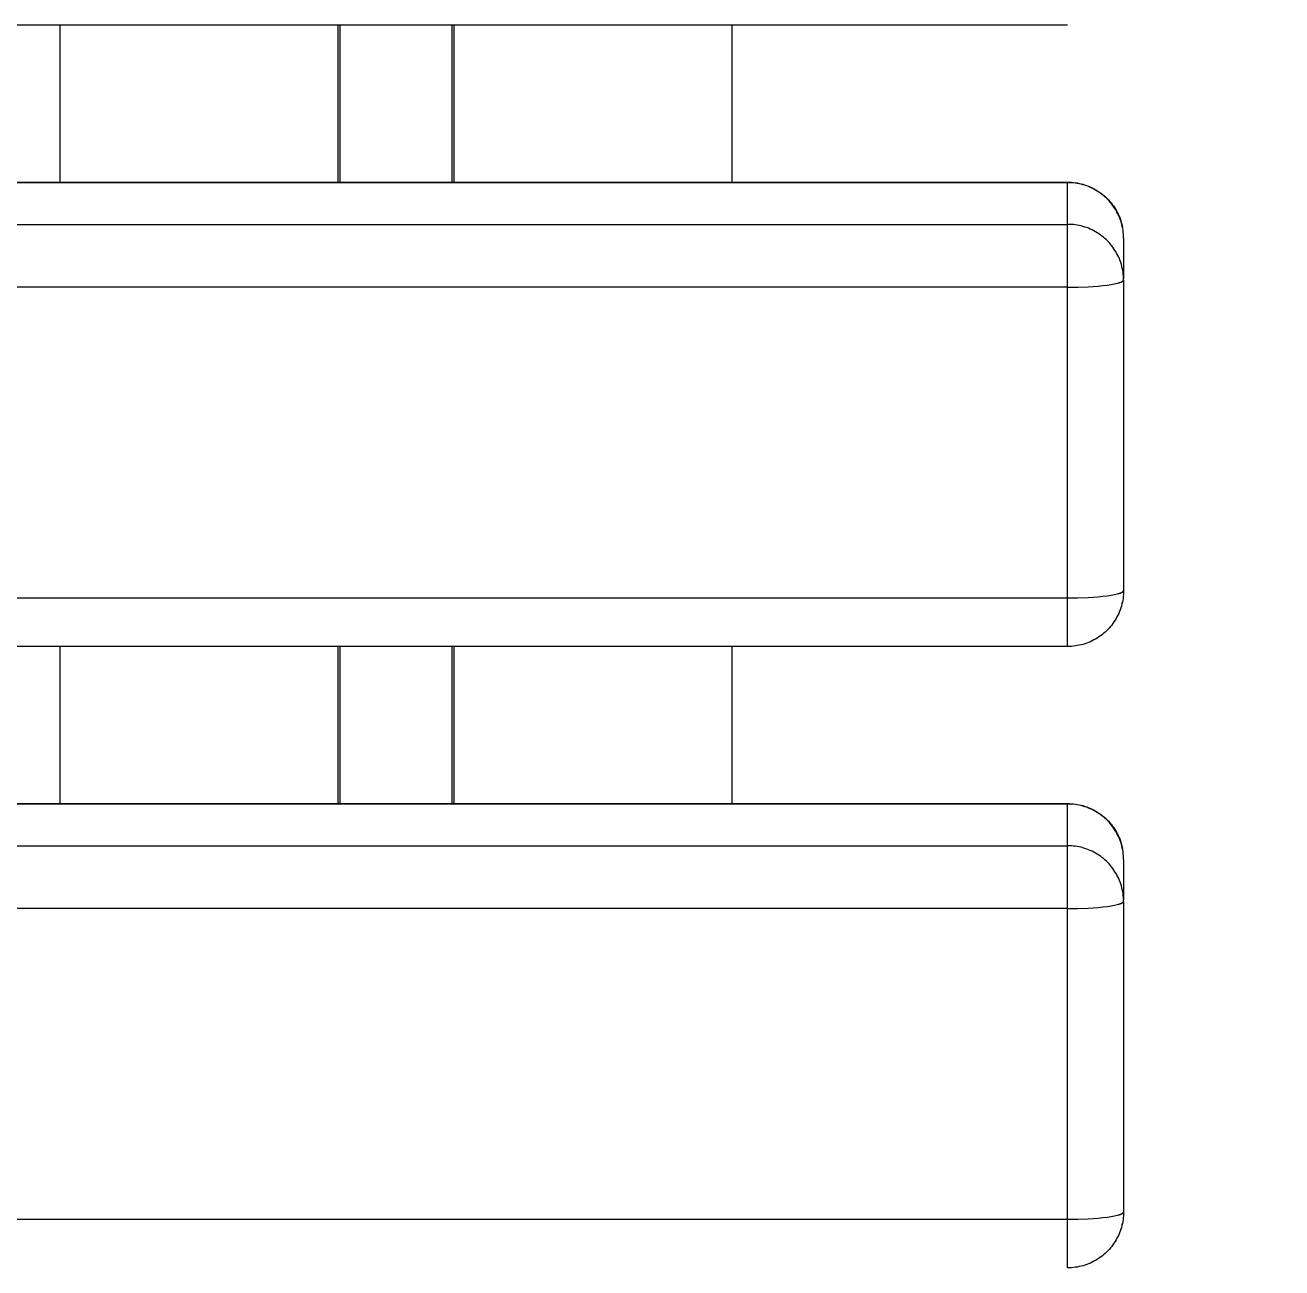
# Model space of a CAD drawing. Header units: inches. Extents: x -16 to 183, y -17 to 123.
# Drawn here: x 59.319 to 63.739, y 108.595 to 112.965 of the extents above; entities that cross this region are included whole.
import ezdxf

# ---------------------------------------------------------------- set-up
doc = ezdxf.new("R2010")
doc.units = ezdxf.units.IN
doc.layers.add('ZANO_R', color=7, linetype='Continuous', lineweight=0)
doc.layers.add('ZANO_W', color=1, linetype='Continuous', lineweight=0)
doc.styles.get("Standard").update_dxf_attribs({"font": 'arial.ttf'})
doc.dimstyles.new('amerykanie', dxfattribs={"dimtxt": 50, "dimasz": 50, "dimexe": 0.5, "dimexo": 0.5, "dimgap": 1, "dimtad": 1, "dimdec": 0, "dimzin": 0, "dimlunit": 5, "dimtxsty": 'Standard', "dimcen": 0.09, "dimclrd": 1, "dimclre": 1, "dimclrt": 1, "dimazin": 0, "dimtfac": 1, "dimtdec": 0, "dimtmove": 0, "dimatfit": 3, "dimfxl": 1, "dimtzin": 0, "dimarcsym": 1})

# ---------------------------------------------------------------- blocks, each defined once
blk = doc.blocks.new('*D373')
at = {"layer": 'ZANO_W', "color": 1, "lineweight": -2}
blk.add_line((174.3979, 108.1682), (174.5922, 109.6169), dxfattribs=at)
blk.add_arc((173.9769, 105.0308), 4.1273, 13.9165, 68.4416, dxfattribs=at)
at = {"layer": 'ZANO_W', "color": 1}
for points in [[(175.5355, 109.0306), (175.4515, 108.708), (174.5258, 109.1214)], [(177.8176, 106.0032), (178.1485, 106.0436), (178.1042, 105.0308)]]:
    blk.add_solid(points, dxfattribs=at)
at = {"layer": 'ZANO_W', "color": 1, "insert": (178.5982, 109.9651), "char_height": 1.625, "attachment_point": 5}
blk.add_mtext("82%%d21'", dxfattribs=at)

msp = doc.modelspace()

# ---------------------------------------------------------------- linework, layer by layer
at = {"layer": 'ZANO_R'}
for p, q in [((62.98564, 112.96481), (-7.48676, 112.96481)), ((59.44234, 112.41253), (59.44234, 112.96481)), ((60.41872, 112.96481), (60.41872, 112.41253)), ((60.42659, 112.41253), (60.42659, 112.96481)), ((60.82029, 112.41253), (60.82029, 112.96481)), ((60.82816, 112.41253), (60.82816, 112.96481)), ((61.80454, 112.96481), (61.80454, 112.41253)), ((-7.48676, 112.41253), (62.98564, 112.41253)), ((62.98564, 112.41078), (-7.48676, 112.41078)), ((62.98564, 112.41253), (62.99236, 112.41241)), ((62.98564, 112.41078), (62.98564, 112.41249)), ((62.99248, 112.41069), (62.98564, 112.41078)), ((62.98564, 112.26419), (62.98564, 112.41078)), ((62.99236, 112.41241), (62.99908, 112.41207)), ((62.99932, 112.41036), (62.99248, 112.41069)), ((62.99908, 112.41207), (63.00577, 112.4115)), ((63.00613, 112.4098), (62.99932, 112.41036)), ((63.00577, 112.4115), (63.01245, 112.4107)), ((63.01293, 112.409), (63.00613, 112.4098)), ((63.01245, 112.4107), (63.01909, 112.40967)), ((63.01969, 112.40796), (63.01293, 112.409)), ((63.01909, 112.40967), (63.02569, 112.40841)), ((63.02641, 112.40668), (63.01969, 112.40796)), ((63.02569, 112.40841), (63.03225, 112.40693)), ((63.03308, 112.40517), (63.02641, 112.40668)), ((63.03225, 112.40693), (63.03875, 112.40523)), ((63.03969, 112.40343), (63.03308, 112.40517)), ((63.03875, 112.40523), (63.04519, 112.40331)), ((63.04625, 112.40146), (63.03969, 112.40343)), ((63.04519, 112.40331), (63.05156, 112.40116)), ((63.05272, 112.39926), (63.04625, 112.40146)), ((63.05156, 112.40116), (63.05786, 112.39881)), ((63.05912, 112.39684), (63.05272, 112.39926)), ((63.05786, 112.39881), (63.06407, 112.39623)), ((63.06543, 112.39419), (63.05912, 112.39684)), ((63.06407, 112.39623), (63.07019, 112.39345)), ((63.07164, 112.39133), (63.06543, 112.39419)), ((63.07019, 112.39345), (63.07621, 112.39046)), ((63.07775, 112.38825), (63.07164, 112.39133)), ((63.07621, 112.39046), (63.08212, 112.38727)), ((63.08375, 112.38496), (63.07775, 112.38825)), ((63.08212, 112.38727), (63.08792, 112.38387)), ((63.08963, 112.38146), (63.08375, 112.38496)), ((63.08792, 112.38387), (63.09361, 112.38028)), ((63.09538, 112.37776), (63.08963, 112.38146)), ((63.09361, 112.38028), (63.09916, 112.3765)), ((63.101, 112.37387), (63.09538, 112.37776)), ((63.09916, 112.3765), (63.10459, 112.37253)), ((63.10648, 112.36977), (63.101, 112.37387)), ((63.10459, 112.37253), (63.10987, 112.36838)), ((63.11182, 112.36549), (63.10648, 112.36977)), ((63.10987, 112.36838), (63.11501, 112.36405)), ((63.117, 112.36103), (63.11182, 112.36549)), ((63.11501, 112.36405), (63.12, 112.35955)), ((63.12202, 112.35638), (63.117, 112.36103)), ((63.12, 112.35955), (63.12484, 112.35487)), ((63.12688, 112.35157), (63.12202, 112.35638)), ((63.12484, 112.35487), (63.12951, 112.35004)), ((63.13157, 112.34659), (63.12688, 112.35157)), ((63.12951, 112.35004), (63.13401, 112.34505)), ((63.13608, 112.34144), (63.13157, 112.34659)), ((63.13401, 112.34505), (63.13834, 112.33991)), ((63.14041, 112.33615), (63.13608, 112.34144)), ((63.13834, 112.33991), (63.14249, 112.33462)), ((63.14455, 112.3307), (63.14041, 112.33615)), ((63.14249, 112.33462), (63.14646, 112.3292)), ((63.1485, 112.32512), (63.14455, 112.3307)), ((63.14646, 112.3292), (63.15024, 112.32364)), ((63.15225, 112.3194), (63.1485, 112.32512)), ((63.15024, 112.32364), (63.15383, 112.31796)), ((63.1558, 112.31355), (63.15225, 112.3194)), ((63.15383, 112.31796), (63.15723, 112.31216)), ((63.15914, 112.30758), (63.1558, 112.31355)), ((63.15723, 112.31216), (63.16042, 112.30624)), ((63.16227, 112.3015), (63.15914, 112.30758)), ((63.16042, 112.30624), (63.16341, 112.30022)), ((63.16519, 112.29531), (63.16227, 112.3015)), ((63.16341, 112.30022), (63.1662, 112.29411)), ((63.16789, 112.28903), (63.16519, 112.29531)), ((63.1662, 112.29411), (63.16877, 112.2879)), ((63.17037, 112.28265), (63.16789, 112.28903)), ((63.16877, 112.2879), (63.17113, 112.2816)), ((-7.48676, 112.26419), (62.98564, 112.26419)), ((62.99248, 112.2641), (62.98564, 112.26419)), ((62.98564, 112.04291), (62.98564, 112.26419)), ((62.99932, 112.26377), (62.99248, 112.2641)), ((63.00613, 112.2632), (62.99932, 112.26377)), ((63.01293, 112.2624), (63.00613, 112.2632)), ((63.01969, 112.26136), (63.01293, 112.2624)), ((63.02641, 112.26009), (63.01969, 112.26136)), ((63.03308, 112.25858), (63.02641, 112.26009)), ((63.03969, 112.25684), (63.03308, 112.25858)), ((63.04625, 112.25486), (63.03969, 112.25684)), ((63.05272, 112.25267), (63.04625, 112.25486)), ((63.05912, 112.25024), (63.05272, 112.25267)), ((63.06543, 112.2476), (63.05912, 112.25024)), ((63.07164, 112.24474), (63.06543, 112.2476)), ((63.07775, 112.24166), (63.07164, 112.24474)), ((63.17263, 112.2762), (63.17037, 112.28265)), ((63.17113, 112.2816), (63.17327, 112.27523)), ((63.17466, 112.26966), (63.17263, 112.2762)), ((63.17327, 112.27523), (63.17519, 112.26879)), ((63.17646, 112.26306), (63.17466, 112.26966)), ((63.17519, 112.26879), (63.1769, 112.26229)), ((63.17803, 112.25641), (63.17646, 112.26306)), ((63.1769, 112.26229), (63.17838, 112.25573)), ((63.17936, 112.2497), (63.17803, 112.25641)), ((63.18046, 112.24295), (63.17936, 112.2497)), ((63.18133, 112.23616), (63.18046, 112.24295)), ((63.08375, 112.23837), (63.07775, 112.24166)), ((63.08963, 112.23487), (63.08375, 112.23837)), ((63.09538, 112.23117), (63.08963, 112.23487)), ((63.101, 112.22727), (63.09538, 112.23117)), ((63.10648, 112.22318), (63.101, 112.22727)), ((63.11182, 112.2189), (63.10648, 112.22318)), ((63.117, 112.21443), (63.11182, 112.2189)), ((63.12202, 112.20979), (63.117, 112.21443)), ((63.12688, 112.20498), (63.12202, 112.20979)), ((63.13157, 112.19999), (63.12688, 112.20498)), ((63.13608, 112.19485), (63.13157, 112.19999)), ((63.18195, 112.22935), (63.18133, 112.23616)), ((63.18234, 112.22252), (63.18195, 112.22935)), ((63.18249, 112.21568), (63.18234, 112.22252)), ((63.18249, 112.21568), (63.18249, 112.07342)), ((63.14041, 112.18955), (63.13608, 112.19485)), ((63.14455, 112.18411), (63.14041, 112.18955)), ((63.1485, 112.17852), (63.14455, 112.18411)), ((63.15225, 112.1728), (63.1485, 112.17852)), ((63.1558, 112.16696), (63.15225, 112.1728)), ((63.15914, 112.16099), (63.1558, 112.16696)), ((63.16227, 112.15491), (63.15914, 112.16099)), ((63.16519, 112.14872), (63.16227, 112.15491)), ((63.16789, 112.14244), (63.16519, 112.14872)), ((63.17037, 112.13606), (63.16789, 112.14244)), ((63.17263, 112.1296), (63.17037, 112.13606)), ((63.17466, 112.12307), (63.17263, 112.1296)), ((63.17646, 112.11647), (63.17466, 112.12307)), ((63.17803, 112.10981), (63.17646, 112.11647)), ((63.17936, 112.1031), (63.17803, 112.10981)), ((63.18046, 112.09635), (63.17936, 112.1031)), ((63.18133, 112.08957), (63.18046, 112.09635)), ((63.18051, 112.06538), (63.18067, 112.06553)), ((63.18067, 112.06553), (63.18082, 112.06568)), ((63.18082, 112.06568), (63.18097, 112.06583)), ((63.18097, 112.06583), (63.18111, 112.06598)), ((63.18111, 112.06598), (63.18124, 112.06613)), ((63.18124, 112.06613), (63.18136, 112.06628)), ((63.18195, 112.08275), (63.18133, 112.08957)), ((63.18136, 112.06628), (63.18148, 112.06643)), ((63.18148, 112.06643), (63.18159, 112.06658)), ((63.18159, 112.06658), (63.1817, 112.06673)), ((63.1817, 112.06673), (63.18179, 112.06688)), ((63.18179, 112.06688), (63.18189, 112.06703)), ((63.18189, 112.06703), (63.18197, 112.06718)), ((63.18234, 112.07592), (63.18195, 112.08275)), ((63.18197, 112.06718), (63.18205, 112.06733)), ((63.18205, 112.06733), (63.18212, 112.06748)), ((63.18212, 112.06748), (63.18219, 112.06762)), ((63.18219, 112.06762), (63.18224, 112.06777)), ((63.18224, 112.06777), (63.1823, 112.06792)), ((63.1823, 112.06792), (63.18234, 112.06807)), ((63.18249, 112.06909), (63.18234, 112.07592)), ((63.18234, 112.06807), (63.18238, 112.06821)), ((63.18238, 112.06821), (63.18242, 112.06836)), ((63.18242, 112.06836), (63.18244, 112.0685)), ((63.18244, 112.0685), (63.18247, 112.06865)), ((63.18247, 112.06865), (63.18248, 112.0688)), ((63.18248, 112.0688), (63.18249, 112.06894)), ((63.18249, 112.06894), (63.18249, 112.06909)), ((63.18249, 112.0685), (63.18249, 110.97651)), ((62.98564, 112.04291), (-7.48676, 112.04291)), ((62.98564, 112.04291), (63.02146, 112.04334)), ((62.98564, 110.95034), (62.98564, 112.04291)), ((63.02146, 112.04334), (63.0581, 112.04475)), ((63.0581, 112.04475), (63.09336, 112.04717)), ((63.09336, 112.04717), (63.10972, 112.04876)), ((63.10972, 112.04876), (63.12484, 112.05058)), ((63.12484, 112.05058), (63.13847, 112.05259)), ((63.13847, 112.05259), (63.14466, 112.05366)), ((63.14466, 112.05366), (63.15041, 112.05476)), ((63.15041, 112.05476), (63.15569, 112.0559)), ((63.15569, 112.0559), (63.1605, 112.05706)), ((63.1605, 112.05706), (63.16483, 112.05825)), ((63.16483, 112.05825), (63.16681, 112.05885)), ((63.16681, 112.05885), (63.16867, 112.05945)), ((63.16867, 112.05945), (63.17041, 112.06006)), ((63.17041, 112.06006), (63.17203, 112.06066)), ((63.17203, 112.06066), (63.17352, 112.06127)), ((63.17352, 112.06127), (63.17489, 112.06188)), ((63.17489, 112.06188), (63.17554, 112.06219)), ((63.17554, 112.06219), (63.17615, 112.06249)), ((63.17615, 112.06249), (63.17673, 112.0628)), ((63.17673, 112.0628), (63.17728, 112.0631)), ((63.17728, 112.0631), (63.17781, 112.06341)), ((63.17781, 112.06341), (63.1783, 112.06371)), ((63.1783, 112.06371), (63.17877, 112.06402)), ((63.17877, 112.06402), (63.17921, 112.06432)), ((63.17921, 112.06432), (63.17962, 112.06463)), ((63.17962, 112.06463), (63.17981, 112.06478)), ((63.17981, 112.06478), (63.18, 112.06493)), ((63.18, 112.06493), (63.18018, 112.06508)), ((63.18018, 112.06508), (63.18035, 112.06523)), ((63.18035, 112.06523), (63.18051, 112.06538)), ((63.13847, 110.96001), (63.14466, 110.96108)), ((63.14466, 110.96108), (63.15041, 110.96219)), ((63.15041, 110.96219), (63.15569, 110.96333)), ((63.15569, 110.96333), (63.1605, 110.96449)), ((63.1605, 110.96449), (63.16483, 110.96568)), ((63.16483, 110.96568), (63.16681, 110.96628)), ((63.16681, 110.96628), (63.16867, 110.96688)), ((63.16867, 110.96688), (63.17041, 110.96748)), ((63.17041, 110.96748), (63.17203, 110.96809)), ((63.17203, 110.96809), (63.17352, 110.9687)), ((63.17352, 110.9687), (63.17489, 110.96931)), ((63.17489, 110.96931), (63.17554, 110.96962)), ((63.17554, 110.96962), (63.17615, 110.96992)), ((63.17615, 110.96992), (63.17673, 110.97023)), ((63.17673, 110.97023), (63.17728, 110.97053)), ((63.17728, 110.97053), (63.17781, 110.97084)), ((63.17781, 110.97084), (63.1783, 110.97114)), ((63.1783, 110.97114), (63.17877, 110.97145)), ((63.17877, 110.97145), (63.17921, 110.97175)), ((63.17921, 110.97175), (63.17962, 110.97205)), ((63.17962, 110.97205), (63.17981, 110.97221)), ((63.17981, 110.97221), (63.18, 110.97236)), ((63.18, 110.97236), (63.18018, 110.97251)), ((63.18018, 110.97251), (63.18035, 110.97266)), ((63.18035, 110.97266), (63.18051, 110.97281)), ((63.18051, 110.97281), (63.18067, 110.97296)), ((63.18067, 110.97296), (63.18082, 110.97311)), ((63.18082, 110.97311), (63.18097, 110.97326)), ((63.18097, 110.97326), (63.18111, 110.97341)), ((63.18111, 110.97341), (63.18124, 110.97356)), ((63.18124, 110.97356), (63.18136, 110.97371)), ((63.18136, 110.97371), (63.18148, 110.97386)), ((63.18197, 110.96223), (63.18136, 110.9554)), ((63.18148, 110.97386), (63.18159, 110.97401)), ((63.18159, 110.97401), (63.1817, 110.97416)), ((63.1817, 110.97416), (63.18179, 110.97431)), ((63.18179, 110.97431), (63.18189, 110.97446)), ((63.18189, 110.97446), (63.18197, 110.97461)), ((63.18197, 110.97461), (63.18205, 110.97476)), ((63.18235, 110.96908), (63.18197, 110.96223)), ((63.18205, 110.97476), (63.18212, 110.9749)), ((63.18212, 110.9749), (63.18219, 110.97505)), ((63.18219, 110.97505), (63.18224, 110.9752)), ((63.18224, 110.9752), (63.1823, 110.97535)), ((63.1823, 110.97535), (63.18234, 110.97549)), ((63.18234, 110.97549), (63.18238, 110.97564)), ((63.18249, 110.97593), (63.18235, 110.96908)), ((63.18238, 110.97564), (63.18242, 110.97579)), ((63.18242, 110.97579), (63.18244, 110.97593)), ((63.18244, 110.97593), (63.18247, 110.97608)), ((63.18247, 110.97608), (63.18248, 110.97622)), ((63.18248, 110.97622), (63.18249, 110.97637)), ((63.18249, 110.97637), (63.18249, 110.97651)), ((-7.48676, 110.95034), (62.98564, 110.95034)), ((62.98564, 110.95034), (63.02146, 110.95077)), ((62.98564, 110.77978), (62.98564, 110.95034)), ((63.02146, 110.95077), (63.0581, 110.95217)), ((63.0581, 110.95217), (63.09336, 110.9546)), ((63.09336, 110.9546), (63.10972, 110.95619)), ((63.10972, 110.95619), (63.12484, 110.958)), ((63.12484, 110.958), (63.13847, 110.96001)), ((63.17474, 110.9218), (63.17271, 110.91524)), ((63.17653, 110.92842), (63.17474, 110.9218)), ((63.17809, 110.93509), (63.17653, 110.92842)), ((63.17728, 110.93193), (63.1783, 110.93648)), ((63.17941, 110.94182), (63.17809, 110.93509)), ((63.1805, 110.94859), (63.17941, 110.94182)), ((63.18136, 110.9554), (63.1805, 110.94859)), ((63.15238, 110.87188), (63.14864, 110.86614)), ((63.15593, 110.87775), (63.15238, 110.87188)), ((63.15926, 110.88375), (63.15593, 110.87775)), ((63.16239, 110.88985), (63.15926, 110.88375)), ((63.1653, 110.89606), (63.16239, 110.88985)), ((63.16799, 110.90237), (63.1653, 110.89606)), ((63.17047, 110.90876), (63.16799, 110.90237)), ((63.17271, 110.91524), (63.17047, 110.90876)), ((63.11716, 110.83005), (63.11198, 110.82555)), ((63.12218, 110.83472), (63.11716, 110.83005)), ((63.12704, 110.83956), (63.12218, 110.83472)), ((63.13172, 110.84457), (63.12704, 110.83956)), ((63.13623, 110.84973), (63.13172, 110.84457)), ((63.14056, 110.85506), (63.13623, 110.84973)), ((63.14469, 110.86053), (63.14056, 110.85506)), ((63.14864, 110.86614), (63.14469, 110.86053)), ((63.0265, 110.78395), (63.01976, 110.78264)), ((63.03318, 110.78549), (63.0265, 110.78395)), ((63.0398, 110.78726), (63.03318, 110.78549)), ((63.04636, 110.78926), (63.0398, 110.78726)), ((63.05285, 110.79149), (63.04636, 110.78926)), ((63.05925, 110.79395), (63.05285, 110.79149)), ((63.06557, 110.79662), (63.05925, 110.79395)), ((63.07179, 110.79951), (63.06557, 110.79662)), ((63.0779, 110.80262), (63.07179, 110.79951)), ((63.0839, 110.80594), (63.0779, 110.80262)), ((63.08978, 110.80947), (63.0839, 110.80594)), ((63.09554, 110.8132), (63.08978, 110.80947)), ((63.10116, 110.81712), (63.09554, 110.8132)), ((63.10664, 110.82124), (63.10116, 110.81712)), ((63.11198, 110.82555), (63.10664, 110.82124)), ((62.98564, 110.77966), (-7.48676, 110.77966)), ((59.44234, 110.22739), (59.44234, 110.77966)), ((60.41872, 110.77966), (60.41872, 110.22739)), ((60.42659, 110.22739), (60.42659, 110.77966)), ((60.82029, 110.22739), (60.82029, 110.77966)), ((60.82816, 110.22739), (60.82816, 110.77966)), ((61.80454, 110.77966), (61.80454, 110.22739)), ((62.9925, 110.77978), (62.98564, 110.77966)), ((62.98564, 110.77978), (62.98564, 110.77971)), ((62.99935, 110.78014), (62.9925, 110.77978)), ((63.00618, 110.78074), (62.99935, 110.78014)), ((63.01299, 110.78157), (63.00618, 110.78074)), ((63.01976, 110.78264), (63.01299, 110.78157)), ((-7.48676, 110.22739), (62.98564, 110.22739)), ((62.98564, 110.22564), (-7.48676, 110.22564)), ((62.98564, 110.22739), (62.99236, 110.22727)), ((62.98564, 110.22564), (62.98564, 110.22735)), ((62.99248, 110.22555), (62.98564, 110.22564)), ((62.98564, 110.07905), (62.98564, 110.22564)), ((62.99236, 110.22727), (62.99908, 110.22693)), ((62.99932, 110.22522), (62.99248, 110.22555)), ((62.99908, 110.22693), (63.00577, 110.22636)), ((63.00613, 110.22466), (62.99932, 110.22522)), ((63.00577, 110.22636), (63.01245, 110.22555)), ((63.01293, 110.22385), (63.00613, 110.22466)), ((63.01245, 110.22555), (63.01909, 110.22453)), ((63.01969, 110.22281), (63.01293, 110.22385)), ((63.01909, 110.22453), (63.02569, 110.22327)), ((63.02641, 110.22154), (63.01969, 110.22281)), ((63.02569, 110.22327), (63.03225, 110.22179)), ((63.03308, 110.22003), (63.02641, 110.22154)), ((63.03225, 110.22179), (63.03875, 110.22009)), ((63.03969, 110.21829), (63.03308, 110.22003)), ((63.03875, 110.22009), (63.04519, 110.21816)), ((63.04625, 110.21632), (63.03969, 110.21829)), ((63.04519, 110.21816), (63.05156, 110.21602)), ((63.05272, 110.21412), (63.04625, 110.21632)), ((63.05156, 110.21602), (63.05786, 110.21366)), ((63.05912, 110.2117), (63.05272, 110.21412)), ((63.05786, 110.21366), (63.06407, 110.21109)), ((63.06543, 110.20905), (63.05912, 110.2117)), ((63.06407, 110.21109), (63.07019, 110.20831)), ((63.07164, 110.20619), (63.06543, 110.20905)), ((63.07019, 110.20831), (63.07621, 110.20532)), ((63.07775, 110.20311), (63.07164, 110.20619)), ((63.07621, 110.20532), (63.08212, 110.20212)), ((63.08375, 110.19982), (63.07775, 110.20311)), ((63.08212, 110.20212), (63.08792, 110.19873)), ((63.08963, 110.19632), (63.08375, 110.19982)), ((63.08792, 110.19873), (63.09361, 110.19514)), ((63.09538, 110.19262), (63.08963, 110.19632)), ((63.09361, 110.19514), (63.09916, 110.19136)), ((63.101, 110.18872), (63.09538, 110.19262)), ((63.09916, 110.19136), (63.10459, 110.18739)), ((63.10648, 110.18463), (63.101, 110.18872)), ((63.10459, 110.18739), (63.10987, 110.18324)), ((63.11182, 110.18035), (63.10648, 110.18463)), ((63.10987, 110.18324), (63.11501, 110.17891)), ((63.117, 110.17589), (63.11182, 110.18035)), ((63.11501, 110.17891), (63.12, 110.1744)), ((63.12202, 110.17124), (63.117, 110.17589)), ((63.12, 110.1744), (63.12484, 110.16973)), ((63.12688, 110.16643), (63.12202, 110.17124)), ((63.12484, 110.16973), (63.12951, 110.1649)), ((63.13157, 110.16145), (63.12688, 110.16643)), ((63.12951, 110.1649), (63.13401, 110.15991)), ((63.13608, 110.1563), (63.13157, 110.16145)), ((63.13401, 110.15991), (63.13834, 110.15477)), ((63.14041, 110.15101), (63.13608, 110.1563)), ((63.13834, 110.15477), (63.14249, 110.14948)), ((63.14455, 110.14556), (63.14041, 110.15101)), ((63.14249, 110.14948), (63.14646, 110.14406)), ((63.1485, 110.13998), (63.14455, 110.14556)), ((63.14646, 110.14406), (63.15024, 110.1385)), ((63.15225, 110.13426), (63.1485, 110.13998)), ((63.15024, 110.1385), (63.15383, 110.13282)), ((63.1558, 110.12841), (63.15225, 110.13426)), ((63.15383, 110.13282), (63.15723, 110.12702)), ((63.15914, 110.12244), (63.1558, 110.12841)), ((63.15723, 110.12702), (63.16042, 110.1211)), ((63.16227, 110.11636), (63.15914, 110.12244)), ((63.16042, 110.1211), (63.16341, 110.11508)), ((-7.48676, 110.07905), (62.98564, 110.07905)), ((62.99248, 110.07896), (62.98564, 110.07905)), ((62.98564, 109.85777), (62.98564, 110.07905)), ((62.99932, 110.07863), (62.99248, 110.07896)), ((63.00613, 110.07806), (62.99932, 110.07863)), ((63.01293, 110.07726), (63.00613, 110.07806)), ((63.01969, 110.07622), (63.01293, 110.07726)), ((63.02641, 110.07494), (63.01969, 110.07622)), ((63.16519, 110.11017), (63.16227, 110.11636)), ((63.16341, 110.11508), (63.1662, 110.10896)), ((63.16789, 110.10389), (63.16519, 110.11017)), ((63.1662, 110.10896), (63.16877, 110.10275)), ((63.17037, 110.09751), (63.16789, 110.10389)), ((63.16877, 110.10275), (63.17113, 110.09646)), ((63.17263, 110.09105), (63.17037, 110.09751)), ((63.17113, 110.09646), (63.17327, 110.09009)), ((63.17466, 110.08452), (63.17263, 110.09105)), ((63.17327, 110.09009), (63.17519, 110.08365)), ((63.17646, 110.07792), (63.17466, 110.08452)), ((63.17519, 110.08365), (63.1769, 110.07715)), ((63.17803, 110.07126), (63.17646, 110.07792)), ((63.1769, 110.07715), (63.17838, 110.07059)), ((63.03308, 110.07343), (63.02641, 110.07494)), ((63.03969, 110.07169), (63.03308, 110.07343)), ((63.04625, 110.06972), (63.03969, 110.07169)), ((63.05272, 110.06752), (63.04625, 110.06972)), ((63.05912, 110.0651), (63.05272, 110.06752)), ((63.06543, 110.06246), (63.05912, 110.0651)), ((63.07164, 110.05959), (63.06543, 110.06246)), ((63.07775, 110.05652), (63.07164, 110.05959)), ((63.08375, 110.05323), (63.07775, 110.05652)), ((63.08963, 110.04973), (63.08375, 110.05323)), ((63.09538, 110.04603), (63.08963, 110.04973)), ((63.101, 110.04213), (63.09538, 110.04603)), ((63.10648, 110.03804), (63.101, 110.04213)), ((63.11182, 110.03376), (63.10648, 110.03804)), ((63.117, 110.02929), (63.11182, 110.03376)), ((63.17936, 110.06455), (63.17803, 110.07126)), ((63.18046, 110.0578), (63.17936, 110.06455)), ((63.18133, 110.05102), (63.18046, 110.0578)), ((63.18195, 110.04421), (63.18133, 110.05102)), ((63.18234, 110.03738), (63.18195, 110.04421)), ((63.18249, 110.03054), (63.18234, 110.03738)), ((63.12202, 110.02465), (63.117, 110.02929)), ((63.12688, 110.01983), (63.12202, 110.02465)), ((63.13157, 110.01485), (63.12688, 110.01983)), ((63.13608, 110.00971), (63.13157, 110.01485)), ((63.14041, 110.00441), (63.13608, 110.00971)), ((63.14455, 109.99897), (63.14041, 110.00441)), ((63.1485, 109.99338), (63.14455, 109.99897)), ((63.15225, 109.98766), (63.1485, 109.99338)), ((63.18249, 110.03054), (63.18249, 109.88827)), ((63.1558, 109.98181), (63.15225, 109.98766)), ((63.15914, 109.97585), (63.1558, 109.98181)), ((63.16227, 109.96976), (63.15914, 109.97585)), ((63.16519, 109.96358), (63.16227, 109.96976)), ((63.16789, 109.95729), (63.16519, 109.96358)), ((63.17037, 109.95092), (63.16789, 109.95729)), ((63.17263, 109.94446), (63.17037, 109.95092)), ((63.17466, 109.93793), (63.17263, 109.94446)), ((63.17646, 109.93133), (63.17466, 109.93793)), ((63.17803, 109.92467), (63.17646, 109.93133)), ((63.17936, 109.91796), (63.17803, 109.92467)), ((63.18046, 109.91121), (63.17936, 109.91796)), ((63.18133, 109.90442), (63.18046, 109.91121)), ((63.18195, 109.89761), (63.18133, 109.90442)), ((62.98564, 109.85777), (-7.48676, 109.85777)), ((62.98564, 109.85777), (63.02146, 109.8582)), ((62.98564, 108.7652), (62.98564, 109.85777)), ((63.02146, 109.8582), (63.0581, 109.8596)), ((63.0581, 109.8596), (63.09336, 109.86203)), ((63.09336, 109.86203), (63.10972, 109.86362)), ((63.10972, 109.86362), (63.12484, 109.86543)), ((63.12484, 109.86543), (63.13847, 109.86744)), ((63.13847, 109.86744), (63.14466, 109.86851)), ((63.14466, 109.86851), (63.15041, 109.86962)), ((63.15041, 109.86962), (63.15569, 109.87076)), ((63.15569, 109.87076), (63.1605, 109.87192)), ((63.1605, 109.87192), (63.16483, 109.87311)), ((63.16483, 109.87311), (63.16681, 109.87371)), ((63.16681, 109.87371), (63.16867, 109.87431)), ((63.16867, 109.87431), (63.17041, 109.87491)), ((63.17041, 109.87491), (63.17203, 109.87552)), ((63.17203, 109.87552), (63.17352, 109.87613)), ((63.17352, 109.87613), (63.17489, 109.87674)), ((63.17489, 109.87674), (63.17554, 109.87705)), ((63.17554, 109.87705), (63.17615, 109.87735)), ((63.17615, 109.87735), (63.17673, 109.87766)), ((63.17673, 109.87766), (63.17728, 109.87796)), ((63.17728, 109.87796), (63.17781, 109.87827)), ((63.17781, 109.87827), (63.1783, 109.87857)), ((63.1783, 109.87857), (63.17877, 109.87888)), ((63.17877, 109.87888), (63.17921, 109.87918)), ((63.17921, 109.87918), (63.17962, 109.87948)), ((63.17962, 109.87948), (63.17981, 109.87964)), ((63.17981, 109.87964), (63.18, 109.87979)), ((63.18, 109.87979), (63.18018, 109.87994)), ((63.18018, 109.87994), (63.18035, 109.88009)), ((63.18035, 109.88009), (63.18051, 109.88024)), ((63.18051, 109.88024), (63.18067, 109.88039)), ((63.18067, 109.88039), (63.18082, 109.88054)), ((63.18082, 109.88054), (63.18097, 109.88069)), ((63.18097, 109.88069), (63.18111, 109.88084)), ((63.18111, 109.88084), (63.18124, 109.88099)), ((63.18124, 109.88099), (63.18136, 109.88114)), ((63.18136, 109.88114), (63.18148, 109.88129)), ((63.18148, 109.88129), (63.18159, 109.88144)), ((63.18159, 109.88144), (63.1817, 109.88159)), ((63.1817, 109.88159), (63.18179, 109.88174)), ((63.18179, 109.88174), (63.18189, 109.88189)), ((63.18189, 109.88189), (63.18197, 109.88204)), ((63.18234, 109.89078), (63.18195, 109.89761)), ((63.18197, 109.88204), (63.18205, 109.88219)), ((63.18205, 109.88219), (63.18212, 109.88233)), ((63.18212, 109.88233), (63.18219, 109.88248)), ((63.18219, 109.88248), (63.18224, 109.88263)), ((63.18224, 109.88263), (63.1823, 109.88278)), ((63.1823, 109.88278), (63.18234, 109.88292)), ((63.18249, 109.88394), (63.18234, 109.89078)), ((63.18234, 109.88292), (63.18238, 109.88307)), ((63.18238, 109.88307), (63.18242, 109.88322)), ((63.18242, 109.88322), (63.18244, 109.88336)), ((63.18244, 109.88336), (63.18247, 109.88351)), ((63.18247, 109.88351), (63.18248, 109.88365)), ((63.18248, 109.88365), (63.18249, 109.8838)), ((63.18249, 109.8838), (63.18249, 109.88394)), ((63.18249, 109.88336), (63.18249, 108.79137)), ((-7.48676, 108.7652), (62.98564, 108.7652)), ((62.98564, 108.7652), (63.02146, 108.76563)), ((62.98564, 108.59464), (62.98564, 108.7652)), ((63.02146, 108.76563), (63.0581, 108.76703)), ((63.0581, 108.76703), (63.09336, 108.76946)), ((63.09336, 108.76946), (63.10972, 108.77105)), ((63.10972, 108.77105), (63.12484, 108.77286)), ((63.12484, 108.77286), (63.13847, 108.77487)), ((63.13847, 108.77487), (63.14466, 108.77594)), ((63.14466, 108.77594), (63.15041, 108.77705)), ((63.15041, 108.77705), (63.15569, 108.77819)), ((63.15569, 108.77819), (63.1605, 108.77935)), ((63.1605, 108.77935), (63.16483, 108.78053)), ((63.16483, 108.78053), (63.16681, 108.78113)), ((63.16681, 108.78113), (63.16867, 108.78174)), ((63.16867, 108.78174), (63.17041, 108.78234)), ((63.17041, 108.78234), (63.17203, 108.78295)), ((63.17203, 108.78295), (63.17352, 108.78356)), ((63.17352, 108.78356), (63.17489, 108.78417)), ((63.17489, 108.78417), (63.17554, 108.78448)), ((63.17554, 108.78448), (63.17615, 108.78478)), ((63.17615, 108.78478), (63.17673, 108.78509)), ((63.17809, 108.74995), (63.17653, 108.74327)), ((63.17673, 108.78509), (63.17728, 108.78539)), ((63.17728, 108.78539), (63.17781, 108.7857)), ((63.17728, 108.74679), (63.1783, 108.75134)), ((63.17781, 108.7857), (63.1783, 108.786)), ((63.17941, 108.75668), (63.17809, 108.74995)), ((63.1783, 108.786), (63.17877, 108.78631)), ((63.17877, 108.78631), (63.17921, 108.78661)), ((63.17921, 108.78661), (63.17962, 108.78691)), ((63.1805, 108.76345), (63.17941, 108.75668)), ((63.17962, 108.78691), (63.17981, 108.78706)), ((63.17981, 108.78706), (63.18, 108.78722)), ((63.18, 108.78722), (63.18018, 108.78737)), ((63.18018, 108.78737), (63.18035, 108.78752)), ((63.18035, 108.78752), (63.18051, 108.78767)), ((63.18136, 108.77026), (63.1805, 108.76345)), ((63.18051, 108.78767), (63.18067, 108.78782)), ((63.18067, 108.78782), (63.18082, 108.78797)), ((63.18082, 108.78797), (63.18097, 108.78812)), ((63.18097, 108.78812), (63.18111, 108.78827)), ((63.18111, 108.78827), (63.18124, 108.78842)), ((63.18124, 108.78842), (63.18136, 108.78857)), ((63.18136, 108.78857), (63.18148, 108.78872)), ((63.18197, 108.77709), (63.18136, 108.77026)), ((63.18148, 108.78872), (63.18159, 108.78887)), ((63.18159, 108.78887), (63.1817, 108.78902)), ((63.1817, 108.78902), (63.18179, 108.78917)), ((63.18179, 108.78917), (63.18189, 108.78932)), ((63.18189, 108.78932), (63.18197, 108.78947)), ((63.18197, 108.78947), (63.18205, 108.78962)), ((63.18235, 108.78393), (63.18197, 108.77709)), ((63.18205, 108.78962), (63.18212, 108.78976)), ((63.18212, 108.78976), (63.18219, 108.78991)), ((63.18219, 108.78991), (63.18224, 108.79006)), ((63.18224, 108.79006), (63.1823, 108.79021)), ((63.1823, 108.79021), (63.18234, 108.79035)), ((63.18234, 108.79035), (63.18238, 108.7905)), ((63.18249, 108.79079), (63.18235, 108.78393)), ((63.18238, 108.7905), (63.18242, 108.79065)), ((63.18242, 108.79065), (63.18244, 108.79079)), ((63.18244, 108.79079), (63.18247, 108.79094)), ((63.18247, 108.79094), (63.18248, 108.79108)), ((63.18248, 108.79108), (63.18249, 108.79123)), ((63.18249, 108.79123), (63.18249, 108.79137)), ((63.1653, 108.71092), (63.16239, 108.70471)), ((63.16799, 108.71722), (63.1653, 108.71092)), ((63.17047, 108.72362), (63.16799, 108.71722)), ((63.17271, 108.7301), (63.17047, 108.72362)), ((63.17474, 108.73665), (63.17271, 108.7301)), ((63.17653, 108.74327), (63.17474, 108.73665)), ((63.13623, 108.66459), (63.13172, 108.65942)), ((63.14056, 108.66992), (63.13623, 108.66459)), ((63.14469, 108.67539), (63.14056, 108.66992)), ((63.14864, 108.681), (63.14469, 108.67539)), ((63.15238, 108.68674), (63.14864, 108.681)), ((63.15593, 108.69261), (63.15238, 108.68674)), ((63.15926, 108.6986), (63.15593, 108.69261)), ((63.16239, 108.70471), (63.15926, 108.6986)), ((63.0779, 108.61748), (63.07179, 108.61437)), ((63.0839, 108.6208), (63.0779, 108.61748)), ((63.08978, 108.62432), (63.0839, 108.6208)), ((63.09554, 108.62805), (63.08978, 108.62432)), ((63.10116, 108.63198), (63.09554, 108.62805)), ((63.10664, 108.6361), (63.10116, 108.63198)), ((63.11198, 108.64041), (63.10664, 108.6361)), ((63.11716, 108.6449), (63.11198, 108.64041)), ((63.12218, 108.64957), (63.11716, 108.6449)), ((63.12704, 108.65442), (63.12218, 108.64957)), ((63.13172, 108.65942), (63.12704, 108.65442)), ((62.9925, 108.59464), (62.98564, 108.59452)), ((62.98564, 108.59464), (62.98564, 108.59456)), ((62.99935, 108.595), (62.9925, 108.59464)), ((63.00618, 108.5956), (62.99935, 108.595)), ((63.01299, 108.59643), (63.00618, 108.5956)), ((63.01976, 108.5975), (63.01299, 108.59643)), ((63.0265, 108.59881), (63.01976, 108.5975)), ((63.03318, 108.60035), (63.0265, 108.59881)), ((63.0398, 108.60212), (63.03318, 108.60035)), ((63.04636, 108.60412), (63.0398, 108.60212)), ((63.05285, 108.60635), (63.04636, 108.60412)), ((63.05925, 108.6088), (63.05285, 108.60635)), ((63.06557, 108.61148), (63.05925, 108.6088)), ((63.07179, 108.61437), (63.06557, 108.61148))]:
    msp.add_line(p, q, dxfattribs=at)

# ---------------------------------------------------------------- dimensions: what is measured, and where the dimension line sits
at = {"layer": 'ZANO_W'}
dim = msp.add_angular_dim_2l(base=(177.6394, 106.93351), line1=((174.33137, 107.67262), (174.18478, 106.58005)), line2=((19.10502, 105.03078), (183.20953, 105.03078)), dimstyle='amerykanie', override={"dimtxt": 1.625, "dimasz": 1, "dimgap": 0.5, "dimdec": 4, "dimaunit": 1, "dimadec": 1, "dimtdec": 4, "dimtmove": 1, "dimfrac": 2}, dxfattribs=at)
dim.commit()
dim.dimension.update_dxf_attribs({"geometry": '*D373', "text_midpoint": (178.5982, 109.96509), "dimtype": 162})

doc.saveas('drawing.dxf')
